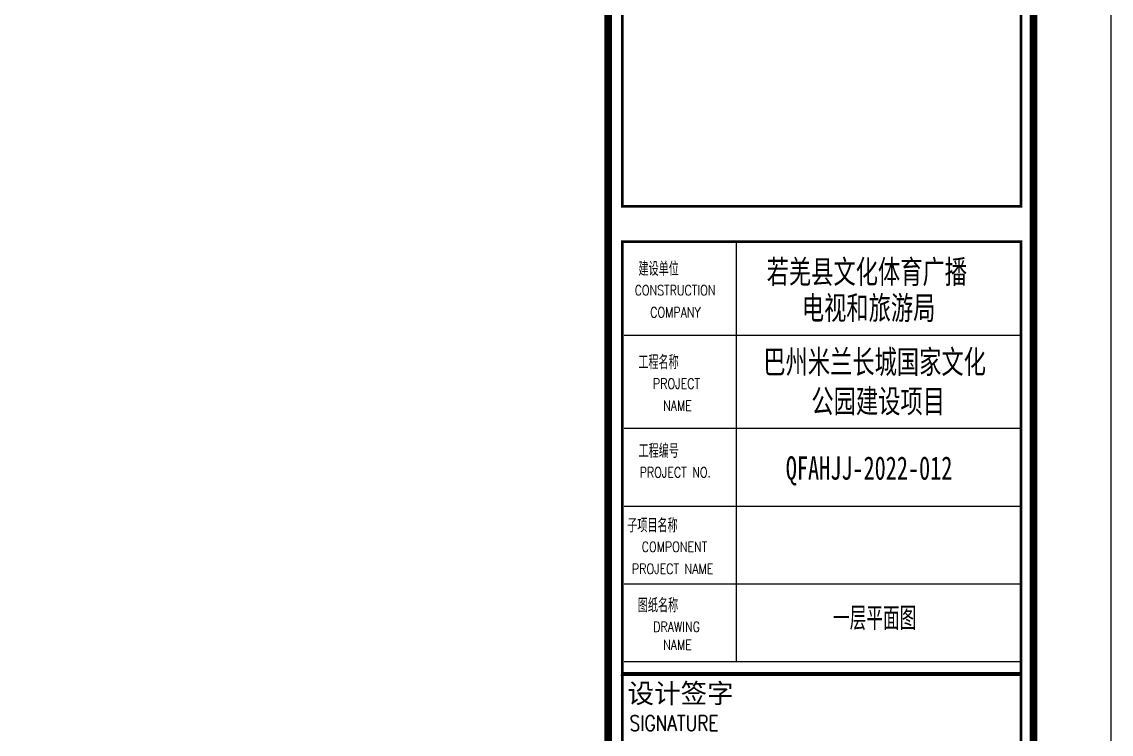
# Model space of a CAD drawing. Header units: inches. Extents: x 0 to 508000, y 0 to 738838.
# Drawn here: x 233284 to 247300, y 210543 to 219707 of the extents above; entities that cross this region are included whole.
import ezdxf
from ezdxf.enums import TextEntityAlignment as Align

# ---------------------------------------------------------------- set-up
doc = ezdxf.new("R2010")
doc.units = ezdxf.units.IN
doc.header["$LTSCALE"] = 1000
doc.header["$MEASUREMENT"] = 0
for name, color, linetype, true_color in [('TK', 7, 'Continuous', 0xffffff), ('TK-TEXT', 4, 'Continuous', 0x00ffff), ('ZG-图名', 1, 'Continuous', 0xff0000), ('ZG-图框层', 4, 'Continuous', 0x00ffff)]:
    doc.layers.add(name, color=color, linetype=linetype, true_color=true_color)
doc.styles.add('CCIAD-图框(可变字)', font='simhei.ttf', dxfattribs={"height": 0.2, "bigfont": 'gbcbig.shx'})
doc.styles.add('CCIAD-图框(标题项)', font='simhei.ttf', dxfattribs={"height": 0.2, "bigfont": 'gbcbig.shx'})
doc.styles.add('CCIAD-图框(版权说明)', font='SIMPLEX.shx', dxfattribs={"height": 0.2, "bigfont": 'gbcbig.shx'})
doc.styles.add('TXTSTY_ANONYMOUS', font='txt.shx', dxfattribs={"height": 0.2, "bigfont": 'gbcbig.shx'})
doc.styles.add('基本字体', font='simplex.shx', dxfattribs={"height": 0.2, "bigfont": 'gbcbig.shx'})

# ---------------------------------------------------------------- blocks, each defined once
blk = doc.blocks.new('DAnoyomous24024')
at = {"layer": 'TK', "style": '基本字体'}
blk.add_text('建设单位', height=180, dxfattribs=at).set_placement((241219, 216439))
at = {"layer": 'TK', "style": '基本字体', "width": 0.8}
for s, height, p in [('CONSTRUCTION', 130.03, (241169, 216189)), ('COMPANY', 130, (241369, 215905))]:
    blk.add_text(s, height=height, dxfattribs=at).set_placement(p)
blk = doc.blocks.new('DAnoyomous24028')
at = {"layer": 'TK', "style": '基本字体'}
blk.add_text('工程名称', height=180, dxfattribs=at).set_placement((241217, 215238))
at = {"layer": 'TK', "style": '基本字体', "width": 0.8}
for s, p in [('PROJECT', (241404, 214988)), ('NAME', (241535, 214705))]:
    blk.add_text(s, height=130, dxfattribs=at).set_placement(p)
blk = doc.blocks.new('DAnoyomous24031')
at = {"layer": 'TK', "style": '基本字体'}
blk.add_text('工程编号', height=180, dxfattribs=at).set_placement((241220, 214097))
at = {"layer": 'TK', "style": '基本字体', "width": 0.8}
blk.add_text('PROJECT NO.', height=130, dxfattribs=at).set_placement((241233, 213847))
blk = doc.blocks.new('DAnoyomous24035')
at = {"layer": 'TK', "style": '基本字体'}
blk.add_text('子项目名称', height=180, dxfattribs=at).set_placement((241074, 213138))
at = {"layer": 'TK', "style": '基本字体', "width": 0.8}
for s, p in [('COMPONENT', (241260, 212888)), ('PROJECT NAME', (241134, 212605))]:
    blk.add_text(s, height=130, dxfattribs=at).set_placement(p)
blk = doc.blocks.new('DAnoyomous24039')
at = {"layer": 'TK', "style": '基本字体'}
blk.add_text('图纸名称', height=180, dxfattribs=at).set_placement((241210, 212110))
at = {"layer": 'TK', "style": '基本字体', "width": 0.8}
for s, p in [('DRAWING', (241407, 211860)), ('NAME', (241535, 211627))]:
    blk.add_text(s, height=130, dxfattribs=at).set_placement(p)

msp = doc.modelspace()

# ---------------------------------------------------------------- linework, layer by layer
at = {"layer": 'TK', "lineweight": -3}
for p, q in [((241032, 216878), (246139, 216878)), ((242477, 216878), (242477, 211478)), ((241032, 215678), (246139, 215678)), ((242232, 215678), (246139, 215678)), ((241032, 214478), (246139, 214478)), ((241032, 213478), (246139, 213478)), ((241032, 213478), (246139, 213478)), ((241032, 212478), (246139, 212478)), ((241032, 212478), (246139, 212478)), ((241032, 211478), (246139, 211478)), ((246119, 211301), (241012, 211301))]:
    msp.add_line(p, q, dxfattribs=at)
at = {"layer": 'TK', "color": 0, "lineweight": -3}
for p, q in [((240992, 211301), (246119, 211301)), ((241012, 211324), (246139, 211324))]:
    msp.add_line(p, q, dxfattribs=at)
at = {"layer": 'TK', "lineweight": -3}
for points, const_width in [([(240829, 199384), (240829, 281438)], 100), ([(241012, 211324), (246139, 211324)], 34.7)]:
    msp.add_lwpolyline(points, dxfattribs=dict(at, const_width=const_width))
msp.add_lwpolyline([(240829, 199384), (246300, 199384), (246300, 281438)], dxfattribs=at)
at = {"layer": 'TK', "lineweight": -3, "const_width": 34.7}
for points in [[(241012, 274022), (246139, 274022), (246139, 217332), (241012, 217332)], [(241012, 216878), (246139, 216878), (246139, 199664), (241012, 199664)]]:
    msp.add_lwpolyline(points, close=True, dxfattribs=at)
at = {"layer": 'ZG-图框层', "lineweight": -3}
msp.add_lwpolyline([(113500, 282438), (113500, 198338), (247300, 198338), (247300, 282438)], close=True, dxfattribs=at)
at = {"layer": 'ZG-图框层', "lineweight": -3, "const_width": 100}
msp.add_lwpolyline([(116000, 199384), (116000, 281438), (246300, 281438), (246300, 199384)], close=True, dxfattribs=at)

# ---------------------------------------------------------------- block references
at = {"layer": 'TK'}
for name in ['DAnoyomous24024', 'DAnoyomous24028', 'DAnoyomous24031', 'DAnoyomous24035', 'DAnoyomous24039']:
    msp.add_blockref(name, (0, 0), dxfattribs=at)

# ---------------------------------------------------------------- texts
at = {"layer": 'TK', "style": 'CCIAD-图框(标题项)'}
msp.add_text('设计签字', height=250, dxfattribs=at).set_placement((241078, 210944))
at = {"layer": 'TK', "style": 'CCIAD-图框(版权说明)', "width": 0.8}
msp.add_text('SIGNATURE', height=200, dxfattribs=at).set_placement((241104, 210585))
at = {"layer": 'TK-TEXT', "style": 'CCIAD-图框(可变字)', "width": 0.7}
for tag, p, s in [('若羌县文化体育广播', (242867, 216342), '若羌县文化体育广播'), ('电视和旅游局', (243320, 215877), '电视和旅游局'), ('巴州米兰长城国家文化', (242824, 215183), '巴州米兰长城国家文化'), ('公园建设项目', (243443, 214677), '公园建设项目')]:
    msp.add_attdef(tag, p, s, height=300, dxfattribs=at)
msp.add_attdef('QFAHJJ-2022-012', text='QFAHJJ-2022-012', height=300, dxfattribs=at).set_placement((244185, 213817), align=Align.CENTER)
at = {"layer": 'ZG-图名', "style": 'TXTSTY_ANONYMOUS'}
msp.add_text('一层平面图', height=297.5, dxfattribs=at).set_placement((244257, 212032), align=Align.MIDDLE_CENTER)

doc.saveas('drawing.dxf')
